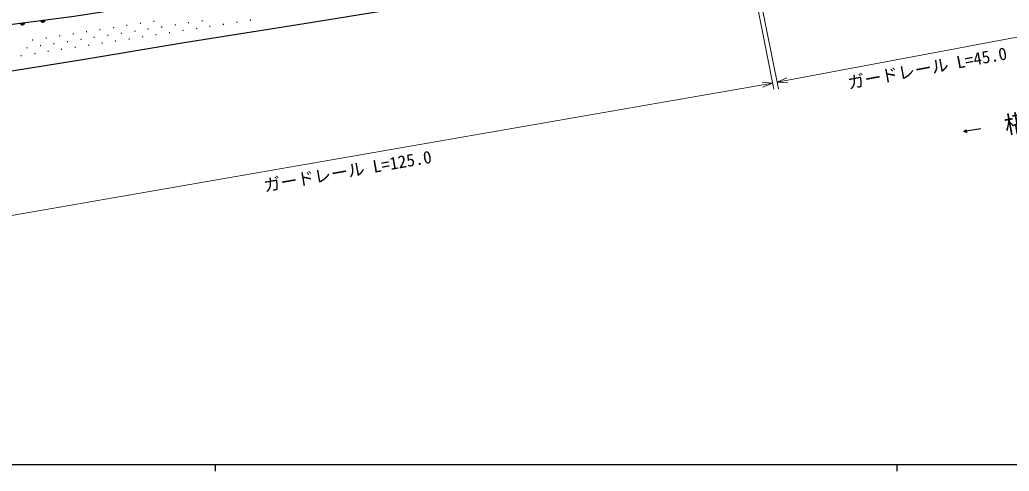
# Model space of a CAD drawing. Units: millimetres, scale not verified. Extents: x 40000 to 680000, y 20000 to 380000.
# Drawn here: x 139350 to 284494, y 204000 to 270291 of the extents above; entities that cross this region are included whole.
import ezdxf
from ezdxf.enums import TextEntityAlignment as Align

# ---------------------------------------------------------------- set-up
doc = ezdxf.new("R2010")
doc.units = ezdxf.units.MM
doc.header["$LTSCALE"] = 1000
for name, color, linetype, lineweight in [('M-BGD', 7, 'Continuous', 25), ('M-BMK-HTXT', 7, 'Continuous', 13), ('M-STR-HTXT', 7, 'Continuous', 13), ('M-TTL-BAND', 7, 'Continuous', 25)]:
    doc.layers.add(name, color=color, linetype=linetype, lineweight=lineweight)
doc.styles.add('ＭＳ ゴシック', font='')
doc.styles.get('ＭＳ ゴシック').set_extended_font_data('MS Gothic')

msp = doc.modelspace()

# ---------------------------------------------------------------- linework, layer by layer
at = {"layer": 'M-BGD'}
for p, q in [((159070, 270054), (158971, 270039)), ((166141, 270139), (166042, 270124)), ((173211, 270224), (173113, 270208)), ((173226, 270203), (173127, 270189)), ((149188, 268522), (149090, 268506)), ((151165, 268828), (151066, 268813)), ((153141, 269135), (153042, 269119)), ((155117, 269441), (155019, 269426)), ((156259, 268606), (156160, 268591)), ((157094, 269748), (156995, 269733)), ((158235, 268913), (158136, 268898)), ((160212, 269219), (160113, 269204)), ((162188, 269526), (162089, 269511)), ((163329, 268691), (163231, 268676)), ((164164, 269832), (164066, 269817)), ((165306, 268998), (165207, 268982)), ((167282, 269304), (167183, 269289)), ((169259, 269611), (169160, 269595)), ((171235, 269917), (171136, 269902)), ((141283, 267296), (141184, 267280)), ((143259, 267602), (143160, 267587)), ((145236, 267909), (145137, 267893)), ((146377, 267074), (146278, 267058)), ((147212, 268215), (147113, 268200)), ((148353, 267380), (148255, 267365)), ((150330, 267687), (150231, 267672)), ((152306, 267993), (152207, 267978)), ((153448, 267158), (153349, 267143)), ((154283, 268300), (154184, 268285)), ((155424, 267465), (155325, 267450)), ((157400, 267771), (157302, 267756)), ((159377, 268078), (159278, 268063)), ((161353, 268385), (161254, 268369)), ((140448, 266154), (140349, 266139)), ((142424, 266461), (142325, 266445)), ((143566, 265626), (143467, 265611)), ((144401, 266767), (144302, 266752)), ((145542, 265932), (145443, 265917)), ((147518, 266239), (147420, 266224)), ((149495, 266545), (149396, 266530)), ((151471, 266852), (151372, 266837)), ((139613, 265013), (139514, 264997)), ((141589, 265319), (141491, 265304)), ((280320, 254265), (277851, 253875)), ((277851, 253875), (278192, 254119)), ((278192, 254119), (278251, 253748)), ((278251, 253748), (277851, 253875))]:
    msp.add_line(p, q, dxfattribs=at)
for points in [[(121929, 267435), (129162, 268470), (147345, 270826), (162457, 273241), (180009, 276049), (197726, 279172), (244622, 287692), (266187, 291559), (289257, 295934)], [(127000, 261123), (130152, 261514), (148259, 264432), (163468, 266938), (181061, 269727), (198924, 272615), (224200, 276980), (245875, 280836), (267410, 284931), (284263, 288216), (304602, 294283)]]:
    msp.add_lwpolyline(points, dxfattribs=at)
for centre, radius, start, end in [((142709, 270280), 354, 196.18, 358.58518), ((142709, 270280), 283, 198.40404, 356.36114), ((142709, 270280), 212, 202.15037, 352.61482), ((142709, 270280), 142, 209.8621, 344.90309), ((142709, 270280), 100, 220.17976, 334.58542), ((139734, 269894), 354, 196.18, 358.58518), ((139734, 269894), 283, 198.40404, 356.36114), ((139734, 269894), 212, 202.15037, 352.61482), ((139734, 269894), 142, 209.8621, 344.90309), ((139734, 269894), 100, 220.17976, 334.58542)]:
    msp.add_arc(centre, radius, start, end, dxfattribs=at)
msp.add_open_spline([(284031, 288171), (285924, 288241), (286484, 288274), (288052, 288179), (289365, 288099), (290090, 287922), (291401, 287816), (291707, 287791), (291879, 287789), (292184, 287766), (293601, 287660), (294388, 287460), (295809, 287448), (299280, 287420), (301225, 287662), (304677, 288028), (305050, 288068), (305258, 288105), (305630, 288156), (305978, 288205), (306173, 288228), (306520, 288284), (307592, 288458), (308189, 288578), (309253, 288795), (311609, 289276), (312904, 289659), (315260, 290136), (316360, 290358), (316983, 290450), (318088, 290647), (318659, 290748), (318979, 290805), (319550, 290902), (322722, 291441), (324501, 291736), (327687, 292181), (328340, 292272), (328714, 292256), (329371, 292310), (333029, 292608), (335071, 292868), (338734, 293097), (342011, 293301), (343856, 293288), (347139, 293247), (351091, 293199), (353303, 293066), (357248, 292843), (362366, 292554), (365210, 292006), (370334, 291835), (372964, 291747), (374440, 291883), (377071, 291835), (380156, 291778), (381881, 291629), (384961, 291438), (387235, 291298), (388502, 291112), (390779, 291006), (393014, 290902), (394269, 290934), (396507, 290934), (398660, 290934), (399867, 290943), (402019, 291006), (404089, 291066), (405244, 291241), (407315, 291258), (409054, 291273), (410029, 291203), (411764, 291079), (414458, 290887), (415980, 290781), (418630, 290259), (420078, 289974), (420881, 289757), (422287, 289309), (422724, 289169), (422964, 289075), (423400, 288928), (423474, 288903), (423516, 288890), (423590, 288865), (424100, 288693), (424387, 288600), (424894, 288421), (426771, 287758), (427840, 287432), (429695, 286709), (440497, 282497), (446383, 279731), (457106, 275321), (464362, 272337), (468488, 270814), (475707, 267741), (478085, 266729), (479388, 266095), (481749, 265044), (486344, 262998), (488994, 262014), (493515, 259810), (494384, 259386), (494860, 259129), (495709, 258667), (495797, 258620), (495845, 258590), (495932, 258540), (496019, 258491), (496067, 258462), (496155, 258414), (496513, 258213), (496725, 258119), (497077, 257906), (501227, 255385), (503576, 253993), (507509, 251144), (510554, 248939), (512082, 247470), (514984, 245080), (515460, 244688), (515718, 244457), (516193, 244064), (517632, 242870), (518383, 242132), (519883, 241015), (520461, 240585), (520653, 240437), (521378, 239936)], degree=3, knots=[0, 0, 0, 0, 1, 1, 1, 2, 2, 2, 3, 3, 3, 4, 4, 4, 5, 5, 5, 6, 6, 6, 7, 7, 7, 8, 8, 8, 9, 9, 9, 10, 10, 10, 11, 11, 11, 12, 12, 12, 13, 13, 13, 14, 14, 14, 15, 15, 15, 16, 16, 16, 17, 17, 17, 18, 18, 18, 19, 19, 19, 20, 20, 20, 21, 21, 21, 22, 22, 22, 23, 23, 23, 24, 24, 24, 25, 25, 25, 26, 26, 26, 27, 27, 27, 28, 28, 28, 29, 29, 29, 30, 30, 30, 31, 31, 31, 32, 32, 32, 33, 33, 33, 34, 34, 34, 35, 35, 35, 36, 36, 36, 37, 37, 37, 38, 38, 38, 39, 39, 39, 40, 40, 40, 41, 41, 41, 42, 42, 42, 43, 43, 43, 43], dxfattribs=at)
at = {"layer": 'M-STR-HTXT'}
for p, q in [((244815, 286260), (249959, 260107)), ((245399, 286356), (250653, 260171)), ((250459, 261136), (294429, 269403)), ((250459, 261136), (251864, 261782)), ((125140, 239271), (249784, 260999)), ((249784, 260999), (248242, 261111)), ((249784, 260999), (248371, 260372)), ((250459, 261136), (252003, 261045))]:
    msp.add_line(p, q, dxfattribs=at)
at = {"layer": 'M-TTL-BAND'}
for p, q in [((40000, 205000), (579000, 205000)), ((168000, 205000), (168000, 204000)), ((268000, 205000), (268000, 204000))]:
    msp.add_line(p, q, dxfattribs=at)

# ---------------------------------------------------------------- texts
at = {"layer": 'M-BMK-HTXT', "insert": (292192, 254701), "char_height": 2566, "attachment_point": 8, "rotation": 10.558, "style": 'ＭＳ ゴシック'}
msp.add_mtext('\\T1.57;椹野川', dxfattribs=at)
at = {"layer": 'M-STR-HTXT', "style": 'ＭＳ ゴシック'}
for s, rotation, p in [('ガードレール L=45.0', 10.648, (272743, 261765)), ('ガードレール L=125.0', 9.888, (187689, 246622))]:
    msp.add_text(s, height=1833, rotation=rotation, dxfattribs=at).set_placement(p, align=Align.BOTTOM_CENTER)

doc.saveas('drawing.dxf')
